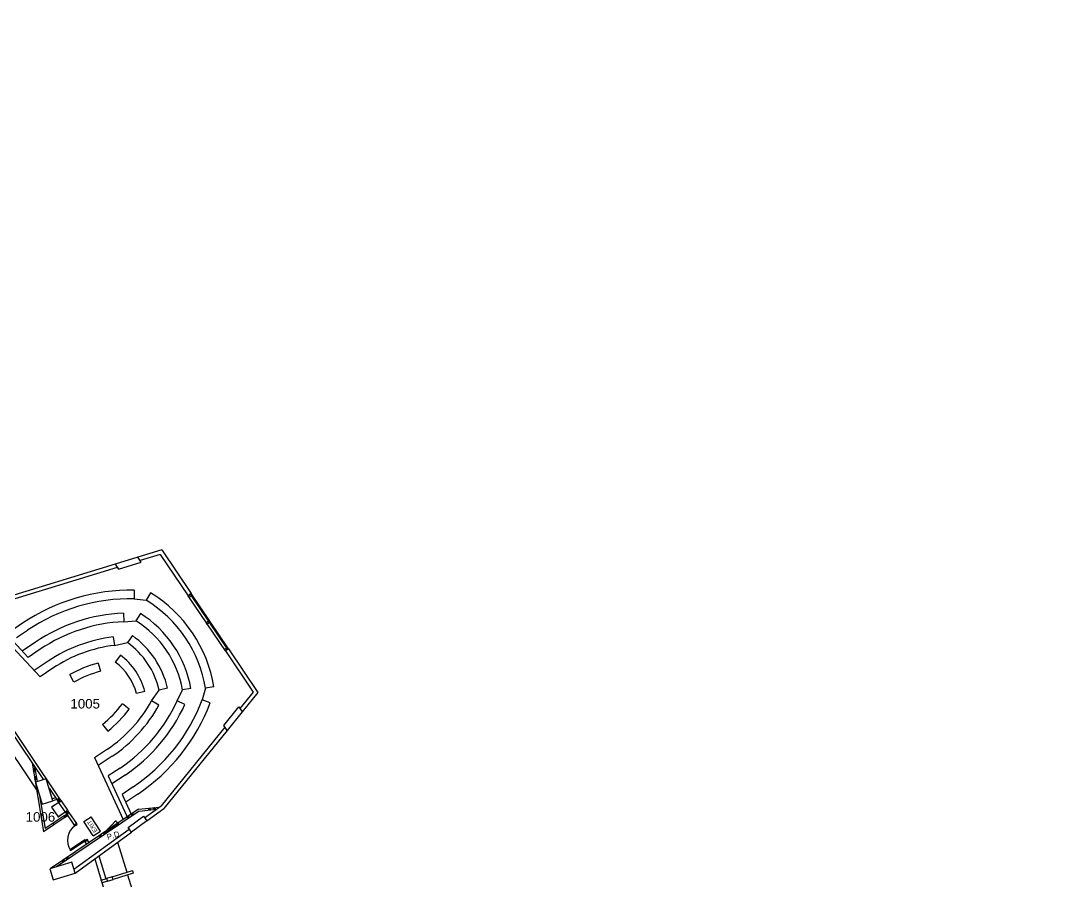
# Model space of a CAD drawing. Header units: millimetres. Extents: x -54207 to 276157, y -140012 to 190352.
# Drawn here: x 73736 to 128124, y 60108 to 105290 of the extents above; entities that cross this region are included whole.
import ezdxf
from ezdxf.enums import TextEntityAlignment as Align

# ---------------------------------------------------------------- set-up
doc = ezdxf.new("R2010")
doc.units = ezdxf.units.MM
for name, pattern in [('DASHED2', [0.375, 0.25, -0.125]), ('HIDDEN2', [4.7625, 3.175, -1.5875]), ('HIDDENX2', [0.75, 0.5, -0.25])]:
    doc.linetypes.add(name, pattern=pattern)
for name, color, linetype in [('DLN030_2', 8, 'Continuous'), ('DLN041_3', 8, 'Continuous'), ('DLN041__', 8, 'Continuous'), ('DLN061__', 8, 'Continuous'), ('DLN210__', 8, 'Continuous'), ('DLN220__', 8, 'Continuous'), ('DLN240__', 8, 'Continuous'), ('DLN280__', 8, 'Continuous'), ('DLN314__', 8, 'Continuous'), ('DLN325__', 8, 'Continuous'), ('DLN580__', 8, 'Continuous'), ('DLN583__', 8, 'Continuous'), ('FITDOOR', 8, 'Continuous'), ('FURNITURE', 8, 'Continuous')]:
    doc.layers.add(name, color=color, linetype=linetype)
doc.styles.add('ROMANS', font='swissl.ttf')
doc.styles.add('SWIS721LT750', font='swissl.ttf')

# ---------------------------------------------------------------- blocks, each defined once
blk = doc.blocks.new('A$C72770EC8')
at = {"layer": 'DLN314__'}
blk.add_line((0, 50), (0, 0), dxfattribs=at)
blk.add_lwpolyline([(-50, 200), (50, 200), (50, 50), (-50, 50)], close=True, dxfattribs=at)
blk = doc.blocks.new('DR1CL2')
at = {"layer": 'FITDOOR'}
for p, q in [((50, 0), (0, 0)), ((0, 0), (0, -25)), ((50, 0), (50, -50)), ((12, -25), (0, -25)), ((0, -75), (0, -100)), ((12, -75), (0, -75)), ((62.5, -100), (0, -100)), ((62.5, -50), (50, -50)), ((62.5, -50), (62.5, -100))]:
    blk.add_line(p, q, dxfattribs=at)
blk = doc.blocks.new('DR1CD')
at = {"layer": 'FITDOOR'}
for p, q in [((0, 1), (45, 1)), ((0, 1), (0, 0)), ((45, 0), (45, 1)), ((0, 0), (45, 0))]:
    blk.add_line(p, q, dxfattribs=at)
blk = doc.blocks.new('DR1CM')
at = {"layer": 'FITDOOR'}
blk.add_arc((0, 0), 1, 0, 90, dxfattribs=at)
blk = doc.blocks.new('DR1CR2')
at = {"layer": 'FITDOOR'}
for p, q in [((-50, 0), (-50, -50)), ((-50, 0), (0, 0)), ((0, 0), (0, -25)), ((-62.5, -50), (-50, -50)), ((-62.5, -50), (-62.5, -100)), ((-62.5, -100), (0, -100)), ((-12, -25), (0, -25)), ((-12, -75), (0, -75)), ((0, -75), (0, -100))]:
    blk.add_line(p, q, dxfattribs=at)
blk = doc.blocks.new('950 door')
at = {"layer": 'FITDOOR', "xscale": -950.0000000000001, "yscale": 950.0000000000001, "zscale": 950, "rotation": 197.0000000012496}
blk.add_blockref('DR1CM', (-220472, 55234), dxfattribs=at)
at = {"layer": 'FITDOOR', "xscale": -1, "rotation": 197.0000000012496}
for name, p in [('DR1CR2', (-219516, 55526)), ('DR1CL2', (-220520, 55219))]:
    blk.add_blockref(name, p, dxfattribs=at)
at = {"layer": 'FITDOOR', "xscale": -1, "yscale": 950.0000000000001, "rotation": 197.0000000012496}
blk.add_blockref('DR1CD', (-220472, 55234), dxfattribs=at)
blk = doc.blocks.new('FSEX-V01')
at = {"layer": 'DLN580__'}
for p, q in [((0, 300), (0, 0)), ((0, 300), (600, 300)), ((0, 0), (600, 0)), ((600, 300), (600, 0))]:
    blk.add_line(p, q, dxfattribs=at)
at = {"layer": 'DLN580__', "style": 'ROMANS'}
blk.add_text('EXIT', height=150, dxfattribs=at).set_placement((300, 150), align=Align.MIDDLE)

msp = doc.modelspace()

# ---------------------------------------------------------------- linework, layer by layer
at = {"layer": 'DLN061__'}
for p, q in [((74399, 65924), (74475, 66068)), ((74409, 65867), (74485, 66012)), ((74419, 65812), (74495, 65955)), ((74474, 65486), (74551, 65631)), ((74484, 65429), (74560, 65574)), ((74494, 65374), (74570, 65517)), ((75682, 64322), (75738, 64507)), ((75707, 64285), (75764, 64469)), ((75732, 64247), (75789, 64432)), ((76136, 63649), (76192, 63834)), ((76161, 63612), (76217, 63796)), ((76186, 63575), (76243, 63759)), ((79550, 63641), (79554, 63523)), ((79584, 63664), (79588, 63547)), ((79618, 63687), (79622, 63570)), ((80493, 63848), (80420, 63941)), ((80534, 63852), (80461, 63945)), ((80575, 63857), (80502, 63950)), ((80754, 63876), (80681, 63968)), ((80795, 63880), (80722, 63973)), ((80836, 63884), (80763, 63977)), ((79332, 63495), (79336, 63377)), ((79367, 63518), (79371, 63400)), ((79401, 63541), (79405, 63423)), ((77948, 62561), (77952, 62443)), ((78097, 62661), (78101, 62543)), ((78131, 62684), (78135, 62566)), ((78165, 62707), (78169, 62589)), ((77879, 62514), (77883, 62397)), ((77913, 62538), (77918, 62420)), ((75926, 61197), (75930, 61079)), ((75960, 61220), (75964, 61102)), ((75995, 61243), (75999, 61125)), ((76144, 61344), (76148, 61226)), ((76178, 61367), (76182, 61249)), ((76212, 61390), (76216, 61272))]:
    msp.add_line(p, q, dxfattribs=at)
at = {"layer": 'DLN210__'}
for p, q in [((81148, 77503), (79893, 77119)), ((81065, 77269), (80010, 76946)), ((81065, 77269), (82527, 75102)), ((81148, 77503), (82692, 75214)), ((78693, 76752), (72093, 74735)), ((78810, 76579), (72152, 74544)), ((84484, 72201), (85945, 70034)), ((84650, 72312), (86194, 70023)), ((85945, 70034), (85249, 69175)), ((86194, 70023), (85366, 69001)), ((84459, 68199), (81116, 64071)), ((84576, 68026), (81255, 63925)), ((76200, 63553), (76076, 63469)), ((77620, 61284), (78589, 58115)), ((77834, 61439), (78200, 60244))]:
    msp.add_line(p, q, dxfattribs=at)
at = {"layer": 'DLN220__'}
for p, q in [((82692, 75214), (82527, 75102)), ((82692, 75214), (82527, 75102)), ((84650, 72312), (84484, 72201)), ((84650, 72312), (84484, 72201)), ((71462, 70578), (74928, 65439)), ((71586, 70662), (75780, 64445)), ((74330, 66327), (74940, 62703)), ((74465, 66126), (74598, 65338)), ((75228, 64995), (75732, 64247)), ((74723, 64593), (75013, 62873)), ((75571, 64486), (75400, 64433)), ((75630, 64399), (75429, 64338)), ((75780, 64445), (75857, 64331)), ((75857, 64331), (76192, 63834)), ((79916, 63888), (75284, 60764)), ((79951, 63791), (75611, 60864)), ((76020, 63552), (76144, 63636)), ((76068, 63750), (76536, 63056)), ((76192, 63834), (76269, 63720)), ((76269, 63720), (76660, 63140)), ((79916, 63888), (81025, 64005)), ((79951, 63791), (80863, 63887)), ((80245, 63438), (81116, 64071)), ((80363, 63276), (81255, 63925)), ((76076, 63469), (74940, 62703)), ((76020, 63552), (75013, 62873)), ((75496, 63078), (75440, 63161)), ((76076, 63469), (76020, 63552)), ((76076, 63469), (76200, 63553)), ((76660, 63140), (76536, 63056)), ((78831, 63156), (78887, 63074)), ((76529, 60739), (79436, 62851)), ((76591, 60536), (79554, 62689)), ((78209, 62737), (78265, 62654)), ((78887, 63074), (78265, 62654)), ((77247, 62269), (77123, 62185)), ((77207, 62061), (77123, 62185)), ((77331, 62145), (77247, 62269))]:
    msp.add_line(p, q, dxfattribs=at)
at = {"layer": 'DLN220__', "linetype": 'HIDDEN2', "ltscale": 0.1}
msp.add_line((78237, 62696), (78859, 63115), dxfattribs=at)
at = {"layer": 'DLN220__'}
for points in [[(75732, 64247), (75857, 64331)], [(76068, 63750), (76192, 63834)]]:
    msp.add_lwpolyline(points, dxfattribs=at)
at = {"layer": 'DLN240__'}
for p, q in [((79699, 75390), (79698, 74940)), ((80553, 75250), (80322, 74863)), ((79698, 74940), (80322, 74863)), ((79129, 74183), (79157, 73734)), ((80023, 74167), (79786, 73784)), ((73838, 73656), (73198, 73225)), ((79157, 73734), (79786, 73784)), ((74089, 73283), (73510, 72893)), ((78596, 72937), (78661, 72492)), ((79600, 73006), (79341, 72638)), ((74509, 72661), (73820, 72197)), ((78661, 72492), (79341, 72638)), ((74760, 72288), (74132, 71865)), ((78972, 71978), (78703, 71618)), ((75180, 71667), (74442, 71169)), ((75431, 71294), (74754, 70837)), ((77805, 71565), (77929, 71132)), ((76528, 70561), (76311, 70956)), ((81448, 70252), (81010, 70150)), ((82679, 70229), (82235, 70153)), ((83437, 70246), (83272, 69639)), ((83881, 70315), (83437, 70246)), ((80256, 70075), (79821, 69960)), ((80607, 69582), (81010, 70150)), ((81952, 69589), (82235, 70153)), ((83690, 69472), (83272, 69639)), ((79434, 69149), (79080, 69426)), ((80995, 69355), (80607, 69582)), ((82358, 69396), (81952, 69589)), ((78025, 68341), (78310, 67992)), ((78293, 67049), (77617, 66594)), ((78545, 66676), (77809, 66180)), ((79216, 65682), (78529, 65218)), ((79635, 65060), (79057, 64670)), ((79887, 64687), (79249, 64256))]:
    msp.add_line(p, q, dxfattribs=at)
for points in [[(74754, 70837), (72309, 73442)], [(74132, 71865), (72519, 73583)], [(77611, 66607), (79117, 63349)], [(78964, 66055), (78333, 65641), (79327, 63491)], [(79057, 64670), (79537, 63633)]]:
    msp.add_lwpolyline(points, dxfattribs=at)
for centre, radius, start, end in [((79513, 65242), 10150, 88.9499, 124), ((76873, 69178), 7100, 9.2192, 58.7808), ((79513, 65242), 9700, 88.9104, 124), ((76873, 69178), 6650, 9.2465, 58.7535), ((79513, 65242), 8950, 92.46, 124), ((76873, 69178), 5900, 10.2646, 57.7354), ((79513, 65242), 8500, 92.4047, 124), ((76873, 69178), 5450, 10.3047, 57.6953), ((79513, 65242), 7750, 96.7994, 124), ((76873, 69178), 4700, 13.2164, 54.5278), ((79513, 65242), 7300, 96.705, 124), ((76873, 69178), 4250, 13.2164, 54.5008), ((76873, 69178), 3500, 14.8605, 53.1395), ((79513, 65242), 6550, 105.1176, 119.2662), ((76873, 69178), 3050, 14.8605, 53.1395), ((79513, 65242), 6100, 105.0531, 119.2983), ((74211, 73101), 9700, 304, 339.0896), ((74211, 73101), 6100, 308.7017, 322.9469), ((74211, 73101), 7300, 304, 331.1772), ((74211, 73101), 6550, 308.7338, 322.8824), ((74211, 73101), 7750, 304, 331.0897), ((74211, 73101), 8500, 304, 335.5953), ((74211, 73101), 8950, 304, 335.54), ((74211, 73101), 10150, 304, 339.0501)]:
    msp.add_arc(centre, radius, start, end, dxfattribs=at)
at = {"layer": 'DLN280__'}
for points in [[(78868, 76492), (80068, 76859), (79893, 77119), (78693, 76752)], [(84401, 68286), (85190, 69261), (85366, 69001), (84576, 68026)], [(74504, 65310), (74855, 64162), (75429, 64338), (75078, 65485)], [(75443, 60186), (76591, 60536), (76416, 61110), (75268, 60759)]]:
    msp.add_lwpolyline(points, close=True, dxfattribs=at)
msp.add_lwpolyline([(80186, 63519), (80363, 63276), (79554, 62689), (79377, 62931), (80186, 63519)], dxfattribs=at)
at = {"layer": 'DLN314__'}
for p, q in [((78826, 62160), (79308, 60583)), ((79352, 60439), (79747, 59148))]:
    msp.add_line(p, q, dxfattribs=at)
for points in [[(78546, 60350), (79606, 60674), (79650, 60530), (78590, 60206)], [(77961, 60171), (78248, 60259), (78291, 60115), (78005, 60027)], [(78546, 60350), (78248, 60259), (78291, 60115), (78590, 60206)]]:
    msp.add_lwpolyline(points, close=True, dxfattribs=at)
at = {"layer": 'DLN325__', "linetype": 'HIDDENX2', "ltscale": 0.3}
msp.add_line((78209, 62737), (78724, 63279), dxfattribs=at)
at = {"layer": 'DLN325__', "linetype": 'DASHED2'}
msp.add_lwpolyline([(76068, 63750), (75732, 64247), (75359, 63996), (75695, 63498)], close=True, dxfattribs=at)
at = {"layer": 'DLN325__'}
msp.add_lwpolyline([(76068, 63750), (75732, 64247), (75359, 63996), (75695, 63498)], close=True, dxfattribs=at)
at = {"layer": 'DLN325__', "linetype": 'HIDDENX2', "ltscale": 0.3}
msp.add_arc((78335, 62834), 591, 33.057, 48.8699, dxfattribs=at)
at = {"layer": 'DLN583__'}
for p, q in [((84484, 72201), (82527, 75102)), ((84608, 72284), (82651, 75186)), ((84650, 72312), (82692, 75214))]:
    msp.add_line(p, q, dxfattribs=at)
at = {"layer": 'FITDOOR'}
msp.add_lwpolyline([(110975, 25170, 0, 0, 0.520567), (110975, 25170, 0, 330364, 0.520567)], format="xyseb", dxfattribs=at)
at = {"layer": 'FURNITURE'}
msp.add_line((70969, 70246), (74569, 64908), dxfattribs=at)

# ---------------------------------------------------------------- block references
at = {"layer": 'DLN030_2', "xscale": -1, "rotation": 321.0000000014231}
msp.add_blockref('950 door', (-128962, 158078), dxfattribs=at)
at = {"layer": 'DLN314__', "rotation": 123.9999999990638}
for p in [(82720, 75173), (83671, 73763), (84622, 72354)]:
    msp.add_blockref('A$C72770EC8', p, dxfattribs=at)
at = {"layer": 'DLN580__', "xscale": 1.500000000001505, "yscale": 1.500000000001505, "zscale": 1.500000000001505, "rotation": 123.0059536844825}
msp.add_blockref('FSEX-V01', (77926, 62732), dxfattribs=at)

# ---------------------------------------------------------------- texts
at = {"layer": 'DLN041_3', "style": 'SWIS721LT750'}
for s, p in [('1005', (76345, 69179)), ('1006', (73994, 63239))]:
    msp.add_text(s, height=500, dxfattribs=at).set_placement(p)
at = {"layer": 'DLN041__', "insert": (78314, 62275), "char_height": 300, "width": 1310.63, "attachment_point": 7, "rotation": 17, "style": 'SWIS721LT750'}
msp.add_mtext('{\\fUnivers|b0|i0|c0|p34;P.D.}', dxfattribs=at)

doc.saveas('drawing.dxf')
